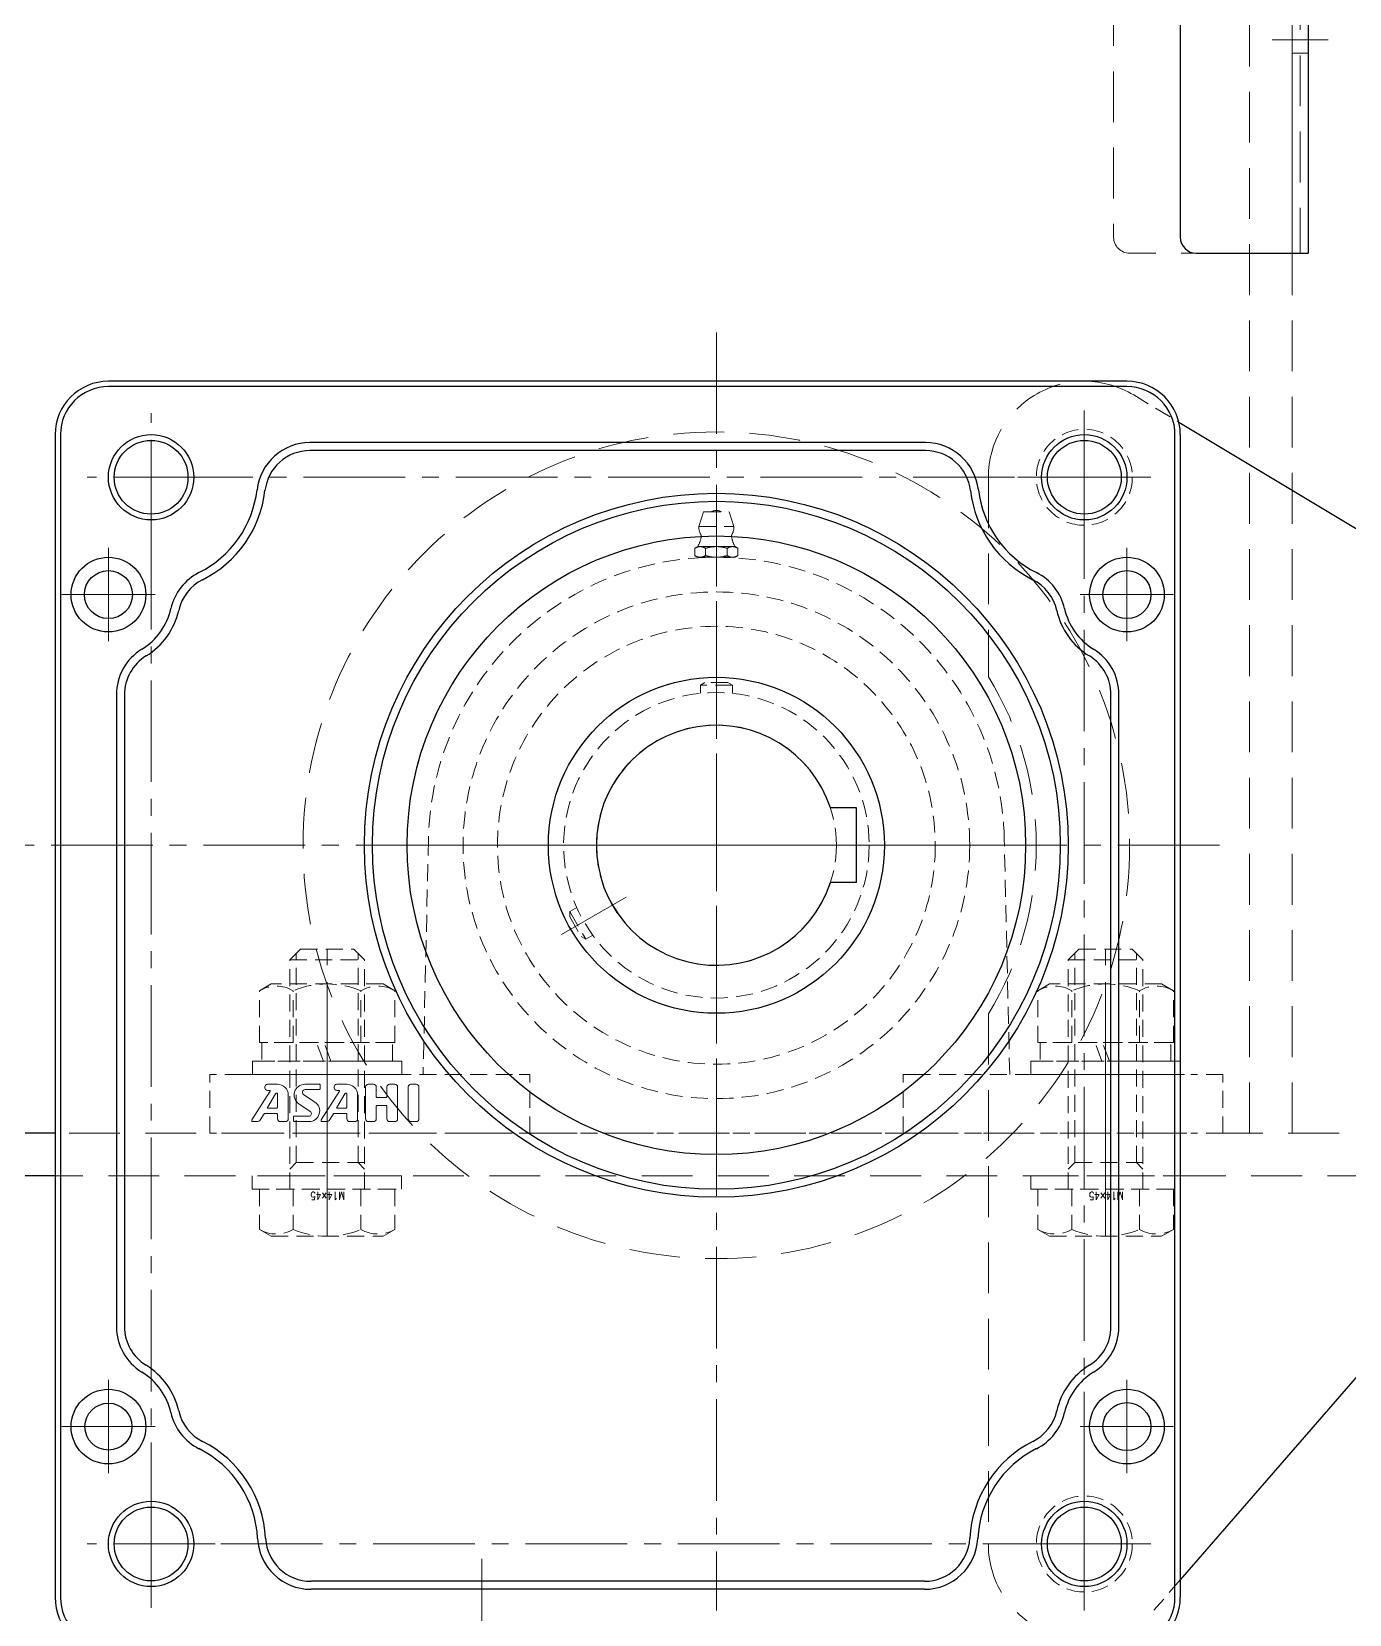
# Model space of a CAD drawing. Header units: millimetres. Extents: x 0 to 51411, y 0 to 16902.
# Drawn here: x 1967.3 to 2214.4, y 13210.7 to 13507.5 of the extents above; entities that cross this region are included whole.
import ezdxf

# ---------------------------------------------------------------- set-up
doc = ezdxf.new("R2010")
doc.units = ezdxf.units.MM
doc.linetypes.add('CENTER2', pattern=[28.575, 19.05, -3.175, 3.175, -3.175])
doc.linetypes.add('HIDDEN2', pattern=[4.7625, 3.175, -1.5875])
for name, color, linetype, lineweight in [('01_外形線', 7, 'Continuous', 25), ('03_かくれ線', 6, 'HIDDEN2', 13), ('04_中心線', 1, 'CENTER2', 9)]:
    doc.layers.add(name, color=color, linetype=linetype, lineweight=lineweight)
doc.layers.add('10_補助線', color=8, linetype='Continuous', lineweight=13, plot=False)
doc.styles.add('寸法用', font='simplex.shx', dxfattribs={"width": 0.8, "bigfont": '@extfont2.shx'})

# ---------------------------------------------------------------- blocks, each defined once
blk = doc.blocks.new('*U1377')
at = {"layer": '04_中心線', "color": 0, "linetype": 'CENTER2', "transparency": 16777216}
for p, q in [((0, 1.8), (0, 12.5)), ((-12.5, 0), (-1.8, 0)), ((1.8, 0), (12.5, 0)), ((0, -12.5), (0, -1.8))]:
    blk.add_line(p, q, dxfattribs=at)
at = {"layer": '04_中心線', "color": 0, "linetype": 'Continuous', "transparency": 16777216}
for p, q in [((-0.9, 0), (0.9, 0)), ((0, -0.9), (0, 0.9))]:
    blk.add_line(p, q, dxfattribs=at)
blk = doc.blocks.new('*U1378')
at = {"layer": '04_中心線', "color": 0, "linetype": 'CENTER2', "transparency": 16777216}
for p, q in [((0, 1.8), (0, 12.5)), ((-12.5, 0), (-1.8, 0)), ((1.8, 0), (12.5, 0)), ((0, -12.5), (0, -1.8))]:
    blk.add_line(p, q, dxfattribs=at)
at = {"layer": '04_中心線', "color": 0, "linetype": 'Continuous', "transparency": 16777216}
for p, q in [((-0.9, 0), (0.9, 0)), ((0, -0.9), (0, 0.9))]:
    blk.add_line(p, q, dxfattribs=at)

msp = doc.modelspace()

# ---------------------------------------------------------------- linework, layer by layer
at = {"layer": '01_外形線'}
for p, q in [((2206.697, 13845.911), (2206.697, 13465.911)), ((2182.697, 13842.911), (2182.697, 13468.911)), ((2185.697, 13465.911), (2206.697, 13465.911)), ((2172.697, 13441.911), (1981.697, 13441.911)), ((2172.697, 13440.911), (1981.697, 13440.911)), ((2182.416, 13434.266), (2285.994, 13372.056)), ((1971.697, 13431.911), (1971.697, 13213.911)), ((1972.697, 13431.911), (1972.697, 13213.911)), ((2181.697, 13213.911), (2181.697, 13431.911)), ((2182.697, 13431.911), (2182.697, 13213.911)), ((2134.902, 13430.411), (2019.492, 13430.411)), ((2134.902, 13428.911), (2019.492, 13428.911)), ((1983.197, 13383.156), (1983.197, 13264.666)), ((1984.697, 13383.156), (1984.697, 13264.666)), ((2169.697, 13264.666), (2169.697, 13383.156)), ((2171.197, 13264.666), (2171.197, 13383.156)), ((2121.997, 13361.911), (2117.08, 13361.911)), ((2121.997, 13347.911), (2121.997, 13361.911)), ((2121.997, 13347.911), (2117.08, 13347.911)), ((2290.804, 13341.805), (2182.697, 13217.191)), ((1971.697, 13300.911), (1361.697, 13300.911)), ((1971.697, 13292.911), (1361.697, 13292.911)), ((2134.734, 13216.911), (2019.659, 13216.911)), ((2134.734, 13215.411), (2019.659, 13215.411))]:
    msp.add_line(p, q, dxfattribs=at)
for centre, radius in [((1989.697, 13423.911), 8), ((1989.697, 13423.911), 6.918), ((2164.697, 13423.911), 8), ((2164.697, 13423.911), 6.918), ((2095.697, 13354.911), 66), ((2095.697, 13354.911), 64.5), ((2095.697, 13354.911), 58), ((1981.697, 13401.911), 7), ((2172.697, 13401.911), 7), ((1981.697, 13401.911), 4.5), ((2172.697, 13401.911), 4.5), ((2095.697, 13354.911), 31.5), ((1981.697, 13245.911), 7), ((2172.697, 13245.911), 7), ((1981.697, 13245.911), 4.4), ((2172.697, 13245.911), 4.5), ((1989.697, 13223.911), 8), ((2164.697, 13223.911), 8), ((1989.697, 13223.911), 6.918), ((2164.697, 13223.911), 6.918)]:
    msp.add_circle(centre, radius, dxfattribs=at)
for centre, radius, start, end in [((2185.697, 13468.911), 3, 180, 270), ((1981.697, 13431.911), 10, 90, 180), ((1981.697, 13431.911), 9, 90, 180), ((2172.697, 13431.911), 10, 0, 90), ((2172.697, 13431.911), 9, 0, 90), ((2019.492, 13420.411), 10, 90, 173.30024), ((2019.492, 13420.411), 8.5, 90, 173.30024), ((2134.902, 13420.411), 10, 6.69976, 90), ((2134.902, 13420.411), 8.5, 6.69976, 90), ((1989.697, 13423.911), 20, 296.67629, 353.30024), ((1989.697, 13423.911), 21.5, 296.67629, 353.30024), ((2164.697, 13423.911), 21.5, 186.69976, 243.32371), ((2164.697, 13423.911), 20, 186.69976, 243.32371), ((2003.165, 13397.104), 10, 116.67629, 167.37981), ((2003.165, 13397.104), 8.5, 116.67629, 167.37981), ((2151.228, 13397.104), 8.5, 12.62019, 63.32371), ((2151.228, 13397.104), 10, 12.62019, 63.32371), ((1981.697, 13401.911), 12, 301.51537, 347.37981), ((1981.697, 13401.911), 13.5, 301.51537, 347.37981), ((2172.697, 13401.911), 13.5, 192.62019, 238.48463), ((2172.697, 13401.911), 12, 192.62019, 238.48463), ((1993.197, 13383.156), 10, 121.51537, 180), ((1993.197, 13383.156), 8.5, 121.51537, 180), ((2161.197, 13383.156), 8.5, 0, 58.48463), ((2161.197, 13383.156), 10, 0, 58.48463), ((2095.697, 13354.911), 22.5, 18.1262, 341.8738), ((1993.197, 13264.666), 10, 180, 238.48463), ((1993.197, 13264.666), 8.5, 180, 238.48463), ((2161.197, 13264.666), 8.5, 301.51537, 0), ((2161.197, 13264.666), 10, 301.51537, 0), ((1981.697, 13245.911), 12, 12.62019, 58.48463), ((1981.697, 13245.911), 13.5, 12.62019, 58.48463), ((2172.697, 13245.911), 13.5, 121.51537, 167.37981), ((2172.697, 13245.911), 12, 121.51537, 167.37981), ((2003.165, 13250.717), 10, 192.62019, 243.32371), ((2003.165, 13250.717), 8.5, 192.62019, 243.32371), ((2151.228, 13250.717), 8.5, 296.67629, 347.37981), ((2151.228, 13250.717), 10, 296.67629, 347.37981), ((1989.697, 13223.911), 20, 2.86598, 63.32371), ((1989.697, 13223.911), 21.5, 2.86598, 63.32371), ((2164.697, 13223.911), 21.5, 116.67629, 177.13402), ((2164.697, 13223.911), 20, 116.67629, 177.13402), ((2019.659, 13225.411), 10, 182.86598, 270), ((2019.659, 13225.411), 8.5, 182.86598, 270), ((2134.734, 13225.411), 8.5, 270, 357.13402), ((2134.734, 13225.411), 10, 270, 357.13402), ((1981.697, 13213.911), 10, 180, 270), ((1981.697, 13213.911), 9, 180, 270), ((2172.697, 13213.911), 10, 270, 0), ((2172.697, 13213.911), 9, 270, 0)]:
    msp.add_arc(centre, radius, start, end, dxfattribs=at)
at = {"layer": '03_かくれ線', "ltscale": 3}
for p, q in [((2195.697, 13300.911), (2195.697, 14925.911)), ((2203.697, 13300.911), (2203.697, 14925.911)), ((2203.697, 13845.911), (2203.697, 13465.911)), ((2205.197, 13845.911), (2205.197, 13465.911)), ((2170.197, 13842.911), (2170.197, 13468.911)), ((2206.697, 13465.911), (2173.197, 13465.911)), ((2146.697, 13423.911), (2146.697, 13386.518)), ((2146.697, 13323.304), (2146.697, 13223.911)), ((2255.327, 13300.911), (1971.697, 13300.911)), ((2248.387, 13292.911), (1971.697, 13292.911))]:
    msp.add_line(p, q, dxfattribs=at)
at = {"layer": '03_かくれ線'}
for p, q in [((2206.697, 13503.411), (2203.697, 13503.411)), ((2173.965, 13439.342), (2182.416, 13434.266)), ((2182.697, 13217.191), (2178.293, 13212.115))]:
    msp.add_line(p, q, dxfattribs=at)
for points in [[(2093.297, 13417.411), (2092.397, 13414.711)], [(2093.297, 13417.411), (2098.097, 13417.411)], [(2098.097, 13417.411), (2098.997, 13414.711)], [(2092.397, 13414.711), (2098.997, 13414.711)], [(2092.197, 13410.911), (2091.655, 13410.598)], [(2092.666, 13410.911), (2092.603, 13410.909), (2092.541, 13410.906), (2092.479, 13410.899), (2092.418, 13410.891), (2092.356, 13410.879), (2092.295, 13410.866), (2092.233, 13410.85), (2092.171, 13410.832), (2092.109, 13410.811), (2092.046, 13410.788), (2091.983, 13410.762), (2091.919, 13410.735), (2091.855, 13410.704), (2091.789, 13410.671), (2091.723, 13410.636), (2091.655, 13410.598)], [(2091.655, 13409.223), (2091.655, 13410.598)], [(2092.666, 13410.911), (2092.197, 13410.911)], [(2095.697, 13410.911), (2092.666, 13410.911)], [(2093.676, 13410.598), (2093.609, 13410.636), (2093.542, 13410.671), (2093.477, 13410.704), (2093.412, 13410.735), (2093.348, 13410.762), (2093.285, 13410.788), (2093.223, 13410.811), (2093.16, 13410.832), (2093.099, 13410.85), (2093.037, 13410.866), (2092.975, 13410.879), (2092.914, 13410.891), (2092.852, 13410.899), (2092.79, 13410.906), (2092.728, 13410.909), (2092.666, 13410.911)], [(2095.697, 13410.911), (2095.572, 13410.909), (2095.447, 13410.906), (2095.324, 13410.899), (2095.201, 13410.891), (2095.078, 13410.879), (2094.954, 13410.866), (2094.831, 13410.85), (2094.707, 13410.832), (2094.583, 13410.811), (2094.458, 13410.788), (2094.331, 13410.762), (2094.204, 13410.735), (2094.075, 13410.704), (2093.944, 13410.671), (2093.811, 13410.636), (2093.676, 13410.598)], [(2093.676, 13410.598), (2093.676, 13409.223)], [(2098.728, 13410.911), (2095.697, 13410.911)], [(2097.718, 13410.598), (2097.583, 13410.636), (2097.45, 13410.671), (2097.319, 13410.704), (2097.19, 13410.735), (2097.062, 13410.762), (2096.936, 13410.788), (2096.811, 13410.811), (2096.686, 13410.832), (2096.562, 13410.85), (2096.439, 13410.866), (2096.316, 13410.879), (2096.193, 13410.891), (2096.07, 13410.899), (2095.946, 13410.906), (2095.822, 13410.909), (2095.697, 13410.911)], [(2098.728, 13410.911), (2098.665, 13410.909), (2098.603, 13410.906), (2098.541, 13410.899), (2098.48, 13410.891), (2098.418, 13410.879), (2098.357, 13410.866), (2098.295, 13410.85), (2098.233, 13410.832), (2098.171, 13410.811), (2098.108, 13410.788), (2098.045, 13410.762), (2097.981, 13410.735), (2097.917, 13410.704), (2097.851, 13410.671), (2097.785, 13410.636), (2097.718, 13410.598)], [(2097.718, 13410.598), (2097.718, 13409.223)], [(2099.197, 13410.911), (2098.728, 13410.911)], [(2099.738, 13410.598), (2099.671, 13410.636), (2099.604, 13410.671), (2099.539, 13410.704), (2099.474, 13410.735), (2099.411, 13410.762), (2099.347, 13410.788), (2099.285, 13410.811), (2099.223, 13410.832), (2099.161, 13410.85), (2099.099, 13410.866), (2099.038, 13410.879), (2098.976, 13410.891), (2098.914, 13410.899), (2098.853, 13410.906), (2098.79, 13410.909), (2098.728, 13410.911)], [(2099.197, 13410.911), (2099.738, 13410.598)], [(2099.738, 13410.598), (2099.738, 13409.223)], [(2092.197, 13408.911), (2091.655, 13409.223)], [(2091.655, 13409.223), (2091.723, 13409.185), (2091.789, 13409.15), (2091.855, 13409.117), (2091.919, 13409.087), (2091.983, 13409.059), (2092.046, 13409.034), (2092.109, 13409.011), (2092.171, 13408.99), (2092.233, 13408.972), (2092.295, 13408.956), (2092.356, 13408.942), (2092.418, 13408.931), (2092.479, 13408.922), (2092.541, 13408.916), (2092.603, 13408.912), (2092.666, 13408.911)], [(2092.197, 13408.911), (2092.666, 13408.911)], [(2092.522, 13408.911), (2092.522, 13408.817)], [(2092.666, 13408.911), (2092.728, 13408.912), (2092.79, 13408.916), (2092.852, 13408.922), (2092.914, 13408.931), (2092.975, 13408.942), (2093.037, 13408.956), (2093.099, 13408.972), (2093.16, 13408.99), (2093.223, 13409.011), (2093.285, 13409.034), (2093.348, 13409.059), (2093.412, 13409.087), (2093.477, 13409.117), (2093.542, 13409.15), (2093.609, 13409.185), (2093.676, 13409.223)], [(2092.666, 13408.911), (2095.697, 13408.911)], [(2093.676, 13409.223), (2093.811, 13409.185), (2093.944, 13409.15), (2094.075, 13409.117), (2094.204, 13409.087), (2094.331, 13409.059), (2094.458, 13409.034), (2094.583, 13409.011), (2094.707, 13408.99), (2094.831, 13408.972), (2094.954, 13408.956), (2095.078, 13408.942), (2095.201, 13408.931), (2095.324, 13408.922), (2095.447, 13408.916), (2095.572, 13408.912), (2095.697, 13408.911)], [(2095.697, 13408.911), (2095.822, 13408.912), (2095.946, 13408.916), (2096.07, 13408.922), (2096.193, 13408.931), (2096.316, 13408.942), (2096.439, 13408.956), (2096.562, 13408.972), (2096.686, 13408.99), (2096.811, 13409.011), (2096.936, 13409.034), (2097.062, 13409.059), (2097.19, 13409.087), (2097.319, 13409.117), (2097.45, 13409.15), (2097.583, 13409.185), (2097.718, 13409.223)], [(2095.697, 13408.911), (2098.728, 13408.911)], [(2097.718, 13409.223), (2097.785, 13409.185), (2097.851, 13409.15), (2097.917, 13409.117), (2097.981, 13409.087), (2098.045, 13409.059), (2098.108, 13409.034), (2098.171, 13409.011), (2098.233, 13408.99), (2098.295, 13408.972), (2098.357, 13408.956), (2098.418, 13408.942), (2098.48, 13408.931), (2098.541, 13408.922), (2098.603, 13408.916), (2098.665, 13408.912), (2098.728, 13408.911)], [(2098.728, 13408.911), (2098.79, 13408.912), (2098.853, 13408.916), (2098.914, 13408.922), (2098.976, 13408.931), (2099.038, 13408.942), (2099.099, 13408.956), (2099.161, 13408.972), (2099.223, 13408.99), (2099.285, 13409.011), (2099.347, 13409.034), (2099.411, 13409.059), (2099.474, 13409.087), (2099.539, 13409.117), (2099.604, 13409.15), (2099.671, 13409.185), (2099.738, 13409.223)], [(2098.728, 13408.911), (2099.197, 13408.911)], [(2098.872, 13408.911), (2098.872, 13408.817)], [(2099.197, 13408.911), (2099.738, 13409.223)], [(2093.563, 13385.411), (2092.697, 13384.911)], [(2098.697, 13384.911), (2092.697, 13384.911)], [(2092.697, 13383.403), (2092.697, 13384.911)], [(2097.831, 13385.411), (2093.563, 13385.411)], [(2097.831, 13385.411), (2098.697, 13384.911)], [(2098.697, 13383.403), (2098.697, 13384.911)], [(2041.711, 13356.148), (2040.697, 13311.911)], [(2150.697, 13311.911), (2149.683, 13356.148)], [(2069.522, 13343.263), (2068.216, 13342.509)], [(2068.216, 13342.509), (2071.216, 13337.313)], [(2068.216, 13341.509), (2068.216, 13342.509)], [(2068.216, 13341.509), (2070.35, 13337.813)], [(2070.35, 13337.813), (2071.216, 13337.313)], [(2072.522, 13338.066), (2071.216, 13337.313)], [(2015.697, 13333.411), (2017.697, 13335.411)], [(2015.697, 13290.411), (2015.697, 13333.411)], [(2015.697, 13333.411), (2029.697, 13333.411)], [(2016.897, 13295.411), (2016.897, 13334.611)], [(2017.697, 13335.411), (2027.697, 13335.411)], [(2029.697, 13333.411), (2027.697, 13335.411)], [(2028.497, 13295.411), (2028.497, 13334.611)], [(2029.697, 13290.411), (2029.697, 13333.411)], [(2161.697, 13333.411), (2163.697, 13335.411)], [(2161.697, 13290.411), (2161.697, 13333.411)], [(2161.697, 13333.411), (2175.697, 13333.411)], [(2162.897, 13295.411), (2162.897, 13334.611)], [(2163.697, 13335.411), (2173.697, 13335.411)], [(2175.697, 13333.411), (2173.697, 13335.411)], [(2174.497, 13295.411), (2174.497, 13334.611)], [(2175.697, 13290.411), (2175.697, 13333.411)], [(2009.995, 13327.64), (2012.197, 13328.911)], [(2009.995, 13317.911), (2009.995, 13327.64)], [(2033.197, 13328.911), (2012.197, 13328.911)], [(2016.346, 13317.911), (2016.346, 13327.64)], [(2029.048, 13317.911), (2029.048, 13327.64)], [(2035.399, 13327.64), (2033.197, 13328.911)], [(2035.399, 13317.911), (2035.399, 13327.64)], [(2155.995, 13327.64), (2158.197, 13328.911)], [(2155.995, 13317.911), (2155.995, 13327.64)], [(2179.197, 13328.911), (2158.197, 13328.911)], [(2162.346, 13317.911), (2162.346, 13327.64)], [(2175.048, 13317.911), (2175.048, 13327.64)], [(2181.399, 13327.64), (2179.197, 13328.911)], [(2181.399, 13317.911), (2181.399, 13327.64)], [(2035.399, 13317.911), (2009.995, 13317.911)], [(2020.723, 13317.911), (2010.447, 13317.911)], [(2010.447, 13317.911), (2010.447, 13314.411)], [(2021.997, 13314.411), (2020.723, 13317.911)], [(2034.947, 13317.911), (2022.123, 13317.911)], [(2023.397, 13314.411), (2022.123, 13317.911)], [(2034.947, 13314.411), (2034.947, 13317.911)], [(2181.399, 13317.911), (2155.995, 13317.911)], [(2166.723, 13317.911), (2156.447, 13317.911)], [(2156.447, 13317.911), (2156.447, 13314.411)], [(2167.997, 13314.411), (2166.723, 13317.911)], [(2180.947, 13317.911), (2168.123, 13317.911)], [(2169.397, 13314.411), (2168.123, 13317.911)], [(2180.947, 13314.411), (2180.947, 13317.911)], [(2000.697, 13300.911), (2000.697, 13311.911)], [(2006.697, 13311.911), (2000.697, 13311.911)], [(2006.697, 13311.911), (2058.697, 13311.911)], [(2008.697, 13314.411), (2036.697, 13314.411)], [(2008.697, 13311.911), (2008.697, 13314.411)], [(2008.697, 13311.911), (2036.697, 13311.911)], [(2021.997, 13314.411), (2010.447, 13314.411)], [(2034.947, 13314.411), (2023.397, 13314.411)], [(2036.697, 13314.411), (2036.697, 13311.911)], [(2060.697, 13311.911), (2058.697, 13311.911)], [(2060.697, 13300.911), (2060.697, 13311.911)], [(2130.697, 13300.911), (2130.697, 13311.911)], [(2132.697, 13311.911), (2130.697, 13311.911)], [(2132.697, 13311.911), (2184.697, 13311.911)], [(2154.697, 13314.411), (2182.697, 13314.411)], [(2154.697, 13311.911), (2154.697, 13314.411)], [(2154.697, 13311.911), (2182.697, 13311.911)], [(2167.997, 13314.411), (2156.447, 13314.411)], [(2180.947, 13314.411), (2169.397, 13314.411)], [(2182.697, 13314.411), (2182.697, 13311.911)], [(2190.697, 13311.911), (2184.697, 13311.911)], [(2190.697, 13300.911), (2190.697, 13311.911)], [(2006.697, 13300.911), (2000.697, 13300.911)], [(2006.697, 13300.911), (2058.697, 13300.911)], [(2060.697, 13300.911), (2058.697, 13300.911)], [(2060.697, 13300.911), (2130.697, 13300.911)], [(2132.697, 13300.911), (2130.697, 13300.911)], [(2132.697, 13300.911), (2184.697, 13300.911)], [(2190.697, 13300.911), (2184.697, 13300.911)], [(2029.697, 13295.411), (2015.697, 13295.411)], [(2016.897, 13295.411), (2015.697, 13294.211)], [(2028.497, 13295.411), (2029.697, 13294.211)], [(2175.697, 13295.411), (2161.697, 13295.411)], [(2162.897, 13295.411), (2161.697, 13294.211)], [(2174.497, 13295.411), (2175.697, 13294.211)], [(2009.995, 13290.411), (2009.995, 13282.882)], [(2035.399, 13290.411), (2009.995, 13290.411)], [(2016.346, 13290.411), (2016.346, 13282.882)], [(2029.048, 13290.411), (2029.048, 13282.882)], [(2035.399, 13290.411), (2035.399, 13282.882)], [(2155.995, 13290.411), (2155.995, 13282.882)], [(2181.399, 13290.411), (2155.995, 13290.411)], [(2162.346, 13290.411), (2162.346, 13282.882)], [(2175.048, 13290.411), (2175.048, 13282.882)], [(2181.399, 13290.411), (2181.399, 13282.882)], [(2009.995, 13282.882), (2012.197, 13281.611)], [(2035.399, 13282.882), (2033.197, 13281.611)], [(2155.995, 13282.882), (2158.197, 13281.611)], [(2181.399, 13282.882), (2179.197, 13281.611)], [(2012.197, 13281.611), (2033.197, 13281.611)], [(2158.197, 13281.611), (2179.197, 13281.611)]]:
    msp.add_lwpolyline(points, dxfattribs=at)
for points in [[(2096.626, 13417.411, 0.3230291), (2094.768, 13417.411)], [(2092.397, 13414.711, 0.1205132), (2092.769, 13413.188)], [(2092.844, 13412.661, 0.1710844), (2092.769, 13413.188)], [(2098.624, 13413.188, 0.1710844), (2098.55, 13412.661)], [(2098.624, 13413.188, 0.1205132), (2098.997, 13414.711)], [(2092.197, 13410.911, 0.0782292), (2092.844, 13412.661)], [(2098.55, 13412.661, 0.0782292), (2099.197, 13410.911)], [(2149.683, 13356.148, 0.9773369), (2041.711, 13356.148)], [(2016.346, 13327.64, 0.2679491), (2009.995, 13327.64)], [(2029.048, 13327.64, 0.2001545), (2016.346, 13327.64)], [(2035.399, 13327.64, 0.2679491), (2029.048, 13327.64)], [(2162.346, 13327.64, 0.2679491), (2155.995, 13327.64)], [(2175.048, 13327.64, 0.2001545), (2162.346, 13327.64)], [(2181.399, 13327.64, 0.2679491), (2175.048, 13327.64)], [(2009.995, 13282.882, 0.2679491), (2016.346, 13282.882)], [(2016.346, 13282.882, 0.2001545), (2029.048, 13282.882)], [(2029.048, 13282.882, 0.2679491), (2035.399, 13282.882)], [(2155.995, 13282.882, 0.2679491), (2162.346, 13282.882)], [(2162.346, 13282.882, 0.2001545), (2175.048, 13282.882)], [(2175.048, 13282.882, 0.2679491), (2181.399, 13282.882)]]:
    msp.add_lwpolyline(points, format="xyb", dxfattribs=at)
at = {"layer": '03_かくれ線', "ltscale": 3}
msp.add_lwpolyline([(2146.697, 13386.518, -0.2847474), (2146.697, 13323.304)], format="xyb", dxfattribs=at)
at = {"layer": '03_かくれ線'}
for points in [[(2008.697, 13311.911), (2036.697, 13311.911), (2036.697, 13314.411), (2008.697, 13314.411)], [(2154.697, 13311.911), (2182.697, 13311.911), (2182.697, 13314.411), (2154.697, 13314.411)], [(2036.639, 13292.911), (2008.639, 13292.911), (2008.639, 13290.411), (2036.639, 13290.411)], [(2182.639, 13292.911), (2154.639, 13292.911), (2154.639, 13290.411), (2182.639, 13290.411)]]:
    msp.add_lwpolyline(points, close=True, dxfattribs=at)
at = {"layer": '03_かくれ線', "ltscale": 3}
msp.add_circle((2095.697, 13354.911), 77.5, dxfattribs=at)
at = {"layer": '03_かくれ線'}
for centre, radius in [((2164.697, 13423.911), 9), ((2095.697, 13354.911), 47.5), ((2095.697, 13354.911), 41.052), ((2095.697, 13354.911), 41.052), ((2095.697, 13354.911), 28.65), ((2095.697, 13354.911), 22.5), ((2164.697, 13223.911), 9)]:
    msp.add_circle(centre, radius, dxfattribs=at)
at = {"layer": '03_かくれ線', "ltscale": 3}
for centre, radius, start, end in [((2173.197, 13468.911), 3, 180, 270), ((2164.697, 13423.911), 18, 59.01082, 180), ((2164.697, 13223.911), 18, 180, 319.05706)]:
    msp.add_arc(centre, radius, start, end, dxfattribs=at)
at = {"layer": '03_かくれ線'}
for points, weights in [([(2092.666, 13410.911), (2092.197, 13410.911), (2091.655, 13410.598)], [1, 1.07194812406, 1.06657306684]), ([(2093.676, 13410.598), (2093.135, 13410.911), (2092.666, 13410.911)], [1.06657306684, 1.07194812406, 1]), ([(2095.697, 13410.911), (2094.759, 13410.911), (2093.676, 13410.598)], [1, 1.07194812406, 1.06657306684]), ([(2097.718, 13410.598), (2096.635, 13410.911), (2095.697, 13410.911)], [1.06657306684, 1.07194812406, 1]), ([(2098.728, 13410.911), (2098.259, 13410.911), (2097.718, 13410.598)], [1, 1.07194812406, 1.06657306684]), ([(2099.738, 13410.598), (2099.197, 13410.911), (2098.728, 13410.911)], [1.06657306684, 1.07194812406, 1]), ([(2091.655, 13409.223), (2092.197, 13408.911), (2092.666, 13408.911)], [1.06657306684, 1.07194812406, 1]), ([(2092.666, 13408.911), (2093.135, 13408.911), (2093.676, 13409.223)], [1, 1.07194812406, 1.06657306684]), ([(2093.676, 13409.223), (2094.759, 13408.911), (2095.697, 13408.911)], [1.06657306684, 1.07194812406, 1]), ([(2095.697, 13408.911), (2096.635, 13408.911), (2097.718, 13409.223)], [1, 1.07194812406, 1.06657306684]), ([(2097.718, 13409.223), (2098.259, 13408.911), (2098.728, 13408.911)], [1.06657306684, 1.07194812406, 1]), ([(2098.728, 13408.911), (2099.197, 13408.911), (2099.738, 13409.223)], [1, 1.07194812406, 1.06657306684])]:
    msp.add_rational_spline(points, weights, degree=2, dxfattribs=at)
at = {"layer": '04_中心線'}
for p, q in [((2210.447, 13505.911), (2199.947, 13505.911)), ((2095.697, 13451.085), (2095.697, 13211.469)), ((1989.697, 13411.911), (1989.697, 13435.911)), ((2164.697, 13411.911), (2164.697, 13435.911)), ((2001.697, 13423.911), (1977.697, 13423.911)), ((2176.697, 13423.911), (2152.697, 13423.911)), ((1981.697, 13393.161), (1981.697, 13410.661)), ((2172.697, 13393.161), (2172.697, 13410.661)), ((1990.447, 13401.911), (1972.947, 13401.911)), ((2181.447, 13401.911), (2163.947, 13401.911)), ((2190.016, 13354.911), (1964.312, 13354.911)), ((1981.697, 13237.161), (1981.697, 13254.661)), ((2172.697, 13237.161), (2172.697, 13254.661)), ((1990.447, 13245.911), (1972.947, 13245.911)), ((2181.447, 13245.911), (2163.947, 13245.911)), ((1989.697, 13211.911), (1989.697, 13235.911)), ((2164.697, 13211.911), (2164.697, 13235.911)), ((2001.697, 13223.911), (1977.697, 13223.911)), ((2176.697, 13223.911), (2152.697, 13223.911)), ((2051.697, 13221.122), (2051.697, 12952.926))]:
    msp.add_line(p, q, dxfattribs=at)
msp.add_lwpolyline([(1989.697, 13223.911), (1989.697, 13423.911), (2164.697, 13423.911), (2164.697, 13223.911)], close=True, dxfattribs=at)
for points in [[(2095.697, 13295.911), (2095.697, 13419.511)], [(2039.637, 13354.911), (2151.757, 13354.911)], [(2066.685, 13338.161), (2078.809, 13345.161)], [(2022.697, 13281.611), (2022.697, 13335.411)], [(2168.697, 13281.611), (2168.697, 13335.411)], [(2022.697, 13318.911), (2022.697, 13295.911)], [(2022.697, 13318.911), (2022.697, 13295.911)], [(2168.697, 13318.911), (2168.697, 13295.911)]]:
    msp.add_lwpolyline(points, dxfattribs=at)
at = {"layer": '10_補助線'}
for points in [[(2011.524, 13310.109, 0.4142136), (2011.024, 13309.609)], [(2011.024, 13309.448, 0.4142136), (2011.524, 13308.948)], [(2012.032, 13308.794, 0.5918177), (2011.948, 13308.948)], [(2015.414, 13308.109, 0.4142136), (2013.414, 13310.109)], [(2018.52, 13310.109, 0.742056), (2017.41, 13306.445)], [(2018.566, 13309.109, 0.742056), (2018.288, 13308.193)], [(2021.414, 13309.909, 0.4142136), (2021.214, 13310.109)], [(2021.214, 13309.109, 0.4142136), (2021.414, 13309.309)], [(2024.524, 13310.109, 0.4142136), (2024.024, 13309.609)], [(2024.024, 13309.448, 0.4142136), (2024.524, 13308.948)], [(2025.032, 13308.794, 0.5918177), (2024.948, 13308.948)], [(2028.414, 13308.109, 0.4142136), (2026.414, 13310.109)], [(2030.414, 13310.109, 0.4142136), (2029.914, 13309.609)], [(2031.914, 13309.609, 0.4142136), (2031.414, 13310.109)], [(2034.414, 13310.109, 0.4142136), (2033.914, 13309.609)], [(2035.914, 13309.609, 0.4142136), (2035.414, 13310.109)], [(2038.414, 13310.109, 0.4142136), (2037.914, 13309.609)], [(2039.914, 13309.609, 0.4142136), (2039.414, 13310.109)], [(2013.414, 13308.22, 0.7606673), (2013.043, 13308.323)], [(2019.309, 13303.109, 0.742056), (2020.418, 13306.773)], [(2026.414, 13308.22, 0.7606673), (2026.043, 13308.323)], [(2031.914, 13307.809, 0.4142136), (2032.114, 13307.609)], [(2032.114, 13306.109, 0.4142136), (2031.914, 13305.909)], [(2033.714, 13307.609, 0.4142136), (2033.914, 13307.809)], [(2033.914, 13305.909, 0.4142136), (2033.714, 13306.109)], [(2008.61, 13303.416, 0.5918177), (2008.778, 13303.109)], [(2009.647, 13303.107, 0.2507649), (2010.063, 13303.33)], [(2010.968, 13304.607, 0.2507649), (2010.884, 13304.563)], [(2011.505, 13305.76, 0.5829709), (2011.591, 13305.609)], [(2013.214, 13305.609, 0.4142136), (2013.414, 13305.809)], [(2013.414, 13304.409, 0.4142136), (2013.214, 13304.609)], [(2013.414, 13303.609, 0.4142136), (2013.914, 13303.109)], [(2014.914, 13303.109, 0.4142136), (2015.414, 13303.609)], [(2016.614, 13304.109, 0.4142136), (2016.414, 13303.909)], [(2016.414, 13303.309, 0.4142136), (2016.614, 13303.109)], [(2019.263, 13304.109, 0.742056), (2019.54, 13305.025)], [(2021.61, 13303.416, 0.5918177), (2021.778, 13303.109)], [(2022.647, 13303.109, 0.2507649), (2023.063, 13303.331)], [(2023.968, 13304.609, 0.2507649), (2023.884, 13304.564)], [(2024.505, 13305.76, 0.5829709), (2024.591, 13305.609)], [(2026.214, 13305.609, 0.4142136), (2026.414, 13305.809)], [(2026.414, 13304.409, 0.4142136), (2026.214, 13304.609)], [(2026.414, 13303.609, 0.4142136), (2026.914, 13303.109)], [(2027.914, 13303.109, 0.4142136), (2028.414, 13303.609)], [(2029.914, 13303.609, 0.4142136), (2030.414, 13303.109)], [(2031.414, 13303.109, 0.4142136), (2031.914, 13303.609)], [(2033.914, 13303.609, 0.4142136), (2034.414, 13303.109)], [(2035.414, 13303.109, 0.4142136), (2035.914, 13303.609)], [(2037.914, 13303.609, 0.4142136), (2038.414, 13303.109)], [(2039.414, 13303.109, 0.4142136), (2039.914, 13303.609)]]:
    msp.add_lwpolyline(points, format="xyb", dxfattribs=at)
for points in [[(2011.024, 13309.614), (2011.024, 13309.452)], [(2013.414, 13310.109), (2011.524, 13310.109)], [(2011.524, 13308.948), (2011.948, 13308.948)], [(2018.52, 13310.109), (2021.214, 13310.109)], [(2021.214, 13309.109), (2018.566, 13309.109)], [(2021.414, 13309.909), (2021.414, 13309.309)], [(2024.024, 13309.609), (2024.024, 13309.448)], [(2026.414, 13310.109), (2024.524, 13310.109)], [(2024.524, 13308.948), (2024.948, 13308.948)], [(2029.914, 13309.609), (2029.914, 13303.609)], [(2031.414, 13310.109), (2030.414, 13310.109)], [(2031.914, 13307.809), (2031.914, 13309.609)], [(2033.914, 13309.609), (2033.914, 13307.809)], [(2035.414, 13310.109), (2034.414, 13310.109)], [(2035.914, 13303.609), (2035.914, 13309.609)], [(2037.914, 13303.609), (2037.914, 13309.609)], [(2038.414, 13310.109), (2039.414, 13310.109)], [(2039.914, 13309.609), (2039.914, 13303.609)], [(2012.032, 13308.794), (2008.61, 13303.416)], [(2013.043, 13308.323), (2011.505, 13305.76)], [(2013.414, 13305.809), (2013.414, 13308.22)], [(2015.414, 13303.609), (2015.414, 13308.109)], [(2019.54, 13305.025), (2017.41, 13306.445)], [(2018.288, 13308.193), (2020.418, 13306.773)], [(2025.032, 13308.794), (2021.61, 13303.416)], [(2026.043, 13308.323), (2024.505, 13305.76)], [(2026.414, 13305.809), (2026.414, 13308.22)], [(2028.414, 13303.609), (2028.414, 13308.109)], [(2033.714, 13307.609), (2032.114, 13307.609)], [(2032.114, 13306.109), (2033.714, 13306.109)], [(2008.778, 13303.107), (2009.647, 13303.107)], [(2010.063, 13303.33), (2010.884, 13304.563)], [(2010.968, 13304.609), (2013.214, 13304.609)], [(2011.591, 13305.609), (2013.214, 13305.609)], [(2013.414, 13304.409), (2013.414, 13303.609)], [(2013.914, 13303.109), (2014.914, 13303.109)], [(2016.414, 13303.309), (2016.414, 13303.909)], [(2016.614, 13304.109), (2019.263, 13304.109)], [(2019.309, 13303.109), (2016.614, 13303.109)], [(2021.778, 13303.109), (2022.647, 13303.109)], [(2023.063, 13303.331), (2023.884, 13304.564)], [(2023.968, 13304.609), (2026.214, 13304.609)], [(2024.591, 13305.609), (2026.214, 13305.609)], [(2026.414, 13304.409), (2026.414, 13303.609)], [(2026.914, 13303.109), (2027.914, 13303.109)], [(2030.414, 13303.109), (2031.414, 13303.109)], [(2031.914, 13303.609), (2031.914, 13305.909)], [(2033.914, 13305.909), (2033.914, 13303.609)], [(2034.414, 13303.109), (2035.414, 13303.109)], [(2039.414, 13303.109), (2038.414, 13303.109)]]:
    msp.add_lwpolyline(points, dxfattribs=at)

# ---------------------------------------------------------------- block references
at = {"layer": '04_中心線', "linetype": 'CENTER2', "rotation": 270}
for name, p in [('*U1377', (2164.697, 13423.911)), ('*U1378', (2164.697, 13223.911))]:
    msp.add_blockref(name, p, dxfattribs=at)

# ---------------------------------------------------------------- texts
at = {"layer": '03_かくれ線', "style": '寸法用', "width": 0.8}
for p in [(2026.033, 13289.911), (2172.033, 13289.911)]:
    msp.add_text('M14×45', height=1.5, rotation=180, dxfattribs=at).set_placement(p)

doc.saveas('drawing.dxf')
